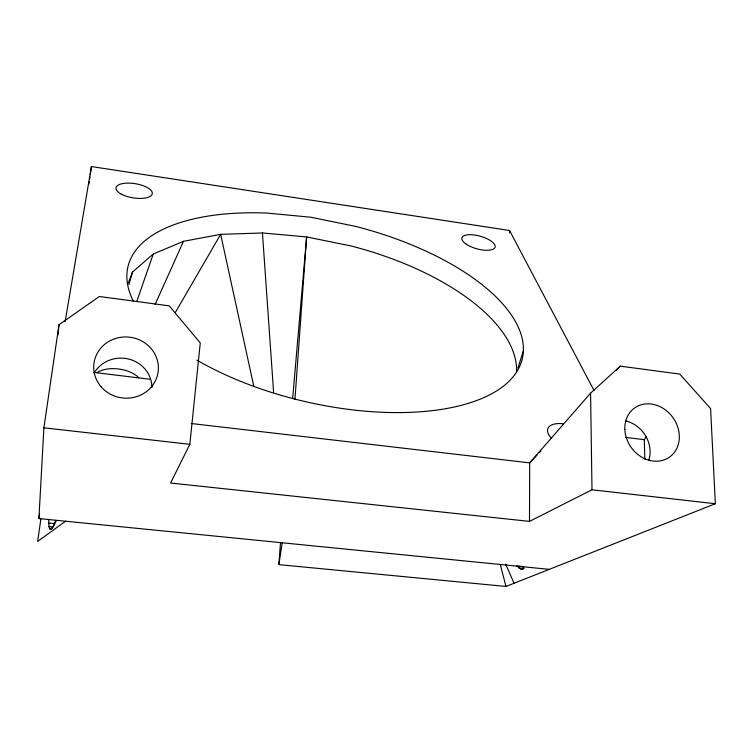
<?xml version="1.0" encoding="UTF-8"?>
<svg xmlns="http://www.w3.org/2000/svg" width="753" height="753" viewBox="0 0 753 753"><rect width="100%" height="100%" fill="white"/><g stroke="black" fill="none" stroke-linecap="round" stroke-linejoin="round"><path stroke-width="1.13" d="M549.097 569.343L38.911 518.563L43.9 427.817L58.998 324.741L99.33 296.503L169.218 305.85L200.27 342.916L189.831 444.317L170.592 483.021L529.491 521.387L529.698 462.86L590.578 393.141L620.293 366.146L679.761 374.09L710.587 408.587L715.35 503.738L505.978 586.455L278.855 564.628L280.483 542.715M509.517 232.846L509.536 230.493L91.424 166.545L65.153 321.559M55.637 520.361L53.444 526.178L50.658 529.491L49.642 528.785L48.954 526.563L48.747 519.259M294.941 399.466L306.631 236.922L262.439 232.978L220.657 234.343L183.487 241.327L153.283 253.977L132.509 272.097L128.264 283.043M292.682 398.168L306.631 236.922L351.237 246.015A200.674 93.457 13.1 0 1 516.577 371.248M57.934 335.189L58.998 324.741M38.911 518.563L39.57 513.96M40.973 518.252L37.65 541.445L65.549 521.217M88.929 183.958L89.259 181.633M89.598 179.318L89.927 176.993M90.266 174.668L91.424 166.545M278.855 564.628L282.206 542.781M128.998 284.502L132.509 272.097M517.895 368.085L523.316 351.011M136.717 301.577L153.283 253.977M56.24 520.916L51.882 529.011L49.642 528.785M155.071 304.551L183.487 241.327M175.317 312.533L220.657 234.343L253.639 385.583M644.85 459.405L644.267 439.686L646.262 436.825M536.908 455.16L529.698 462.86L191.168 423.506M539.317 452.591L540.918 450.878M616.293 370.429L620.293 366.146M523.693 567.894L522.535 569.033L520.897 569.07L516.69 565.974L521.867 566.491M529.491 521.387L591.99 489.789L715.35 503.738M48.663 523.119L54.611 523.57M520.897 569.07L523.1 569.287M48.954 526.563L52.748 526.931M518.902 568.026L524.013 568.534L522.902 566.595M43.9 427.817L189.831 444.317M93.927 372.415L150.468 379.333M625.668 437.408L644.267 439.686M509.536 230.493L594.004 390.421M505.621 564.119L514.054 583.264M500.416 564.929L505.978 586.455M262.439 232.978L273.593 392.134M590.578 393.141L591.99 489.789M94.125 373.102A30.817 29.282 4.4 0 1 128.763 359.077A30.817 29.282 4.4 0 1 151.946 387.569M196.919 360.113A202.463 91.104 13.1 0 0 505.357 384.585A202.463 91.104 13.1 0 0 355.877 226.455L310.942 217.241L266.449 213.043A202.463 91.104 13.1 0 0 133.46 301.313M97.081 372.631A24.425 12.735 7.6 0 1 138.721 377.724M551.676 438.472A22.929 10.994 19.8 0 1 563.517 423.807M625.668 421.002A28.774 24.774 55.1 0 1 648.822 460.036M100.855 386.468A32.37 30.591 6.6 0 0 156.219 378.975A32.37 30.591 6.6 0 0 121.054 337.269A32.37 30.591 6.6 0 0 100.855 386.468M121.017 193.973A18.364 7.172 9.2 0 0 151.588 195.168A18.364 7.172 9.2 0 0 129.836 183.13A18.364 7.172 9.2 0 0 121.017 193.973M466.239 244.17A17.225 6.513 15.6 0 0 494.439 248.274A17.225 6.513 15.6 0 0 474.861 235.077A17.225 6.513 15.6 0 0 466.239 244.17M624.839 429.398A30.139 25.668 54.4 0 0 666.687 458.803A30.139 25.668 54.4 0 0 664.711 409.397A30.139 25.668 54.4 0 0 624.839 429.398"/></g></svg>
